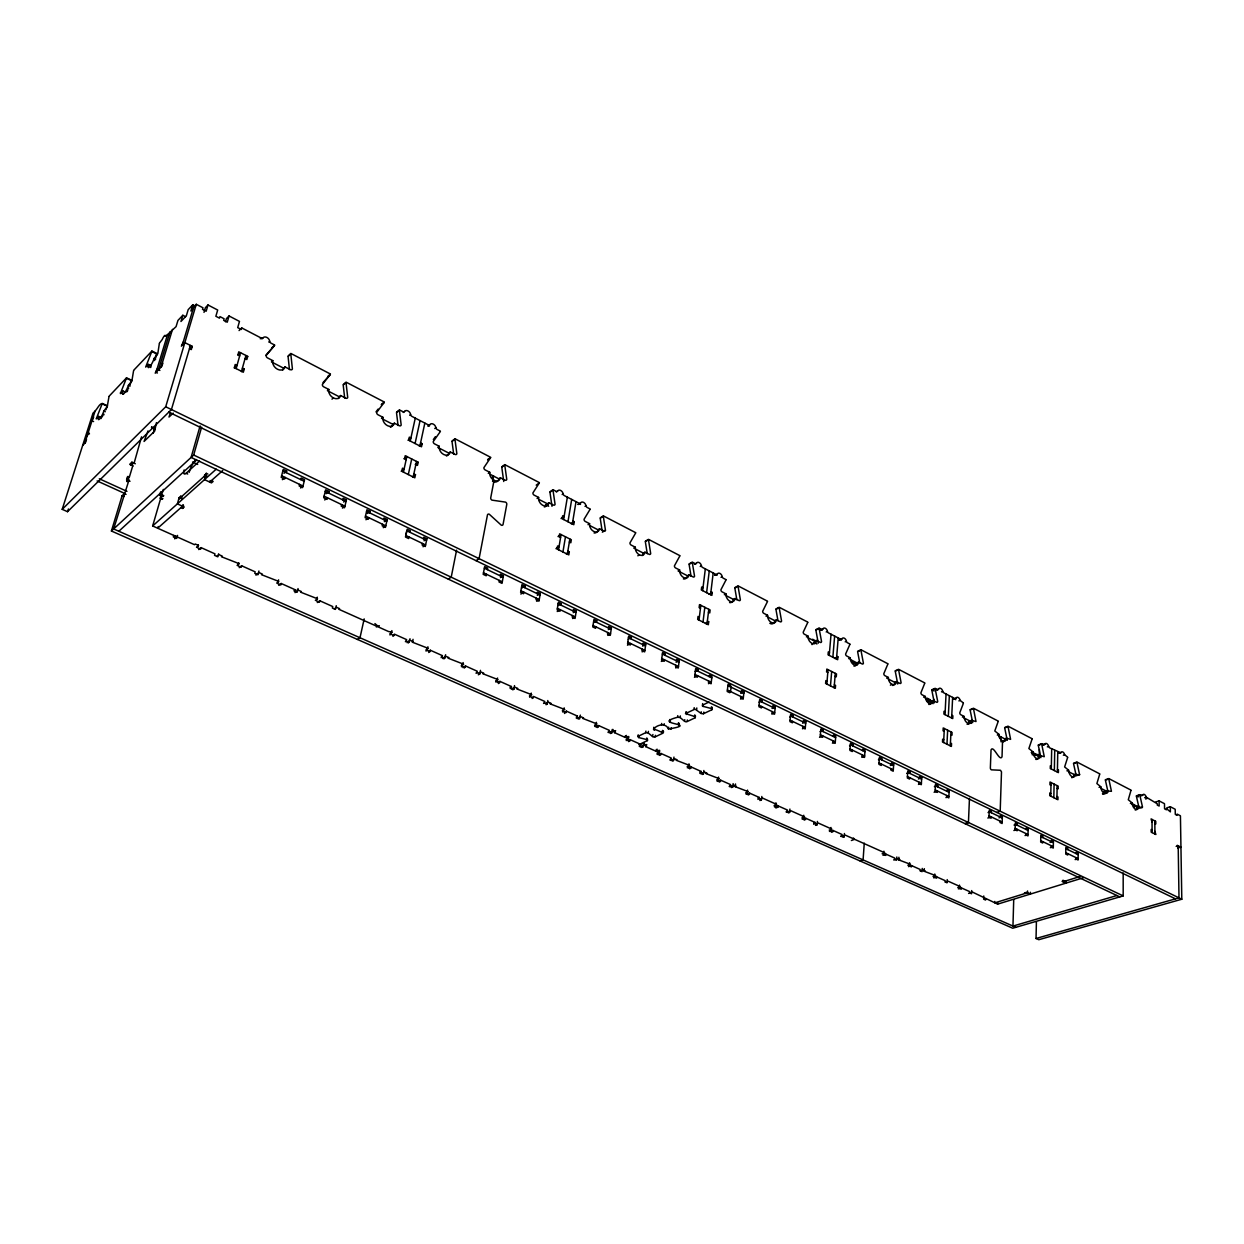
<?xml version="1.0" encoding="UTF-8"?>
<svg xmlns="http://www.w3.org/2000/svg" width="1244" height="1244" viewBox="0 0 1244 1244"><rect width="100%" height="100%" fill="white"/><g stroke="black" fill="none" stroke-linecap="round" stroke-linejoin="round"><path stroke-width="1.5" d="M1076.138 857.707L1076.122 859.06L1078.097 860.008L1078.175 853.275L1076.216 852.327L1076.2 853.679M1067.756 853.679L1067.741 855.032L1065.75 854.068L1065.859 847.335L1067.834 848.284L1067.819 849.636M1063.06 880.146L1063.045 881.778L1079.854 876.585M1065.937 881.483L1065.921 883.131L1062.081 881.327L1065.206 881.11M1056.902 799.239L1057.151 785.617M1057.4 772.12L1057.758 752.06M1050.76 796.16L1051.024 782.523M1051.289 768.994L1051.693 748.904M1051.304 845.764L1051.273 847.117L1053.279 848.081L1053.404 841.317L1051.413 840.353L1051.382 841.706M1053.839 797.699L1054.088 784.078M1054.352 770.565L1054.725 750.474M1166.888 807.838L1170.309 806.718L1175.207 809.269L1175.285 814.416L1177.104 815.364L1177.088 814.074L1180.432 815.815L1181.8 899.225L1038.802 939.702L1036.034 938.489L1036.408 922.006M1042.736 841.659L1042.705 843.012L1040.684 842.048L1040.839 835.253L1042.861 836.232L1042.83 837.585M1030.436 892.275L1030.405 894.063L1026.58 892.306L1024.481 892.959L1025.445 893.394M1034.479 755.403L1039.253 754.906L1039.378 749.603M1025.958 833.589L1025.911 834.942L1027.964 835.937L1028.135 829.126L1026.098 828.131L1026.067 829.499M1027.575 890.968L1027.528 892.741L994.78 902.849L994.827 901.418M1032.287 754.921L1032.349 752.278L1038.398 755.388M1142.521 807.076L1139.815 795.072L1136.394 796.238L1139.1 808.102C1144.931 805.35 1141.79 810.031 1138.758 806.314L1137.047 806.889A5.116 2.97 69.2 0 1 1135.259 810.046M1013.72 899.723L1012.958 926.08L1116.956 895.509M1017.328 825.285L1017.374 823.917L1015.306 822.922L1015.12 829.764L1017.172 830.759L1017.219 829.39L1013.876 830.525M1000.223 817.028L1000.269 815.66L1002.353 816.67L1002.12 823.528L1000.036 822.517L1000.083 821.149M1000.907 740.133L1001.016 736.961L999.321 737.63M1083.337 877.782L997.641 904.139L997.688 902.693M991.312 812.736L991.359 811.352L989.26 810.342L989.011 817.23L991.11 818.241L991.157 816.857L987.829 818.039M983.771 895.975L983.646 899.179L985.575 900.034L985.621 898.759M971.688 890.564L971.564 893.767L969.62 892.912L969.682 891.621L961.379 887.905L958.362 888.885M969.465 798.321L968.438 822.502L965.095 823.684L968.438 822.486M959.513 885.106L959.373 888.325L961.332 889.196L961.379 887.905M1071.659 777.655A5.24 3.141 68.4 0 0 1073.93 774.437L1079.605 774.779L1076.962 762.417L1073.556 763.66L1075.842 774.048M947.213 879.586L947.057 882.82L945.082 881.934L945.145 880.643L936.685 876.864L933.684 877.86M946.964 744.192L947.648 730.212M948.332 716.326L949.343 695.707M946.7 795.476L946.637 796.86L948.814 797.917L949.156 790.951L946.979 789.909L946.902 791.293M950.307 745.871L950.976 731.892M951.644 718.021L952.64 697.418M937.618 786.814L937.696 785.431L935.504 784.358L935.146 791.339L937.338 792.397L937.401 790.997L934.104 792.257M934.788 874.019L934.633 877.269L936.623 878.155L936.685 876.864M943.621 742.528L944.32 728.517M945.02 714.631L946.046 693.996M922.255 868.405L922.084 871.655L920.062 870.753L920.14 869.447L911.525 865.591L908.524 866.617M933.031 876.522L935.706 875.636L924.168 871.251L924.308 868.654M933.809 699.221L933.746 700.59L929.066 701.258M919.16 782.227L919.083 783.642L921.306 784.7L921.711 777.702L919.487 776.629L919.409 778.029M909.597 862.73L909.411 865.995L911.448 866.897L911.525 865.591M909.675 777.671L909.582 779.071L907.342 777.998L907.762 770.969L910.002 772.058L909.924 773.457M896.815 856.992L896.613 860.273L894.56 859.355L894.638 858.033L885.852 854.099L882.882 855.157M907.825 865.249L910.484 864.331L898.759 859.884L898.914 857.256M891.031 768.714L890.937 770.114L893.223 771.218L893.674 764.158L891.404 763.07L891.31 764.469M885.852 854.099L885.775 855.421L883.691 854.488L883.909 851.207M881.327 764.049L881.234 765.464L878.948 764.36L879.43 757.285L881.716 758.389L881.623 759.804M864.269 843.152L863.087 859.899L860.102 860.957M862.294 754.89L862.185 756.321L864.518 757.425L865.031 750.334L862.714 749.215L862.605 750.63M842.872 837.305L844.178 836.823L844.427 833.511M852.373 750.132L852.264 751.547L849.932 750.427L850.476 743.306L852.809 744.425L852.7 745.856M840.726 836.357L842.126 834.537L832.998 830.448L830.043 831.567M831.598 832.267L832.998 830.448M832.92 740.771L832.796 742.202L835.175 743.337L835.75 736.199L833.387 735.048L833.262 736.479M829.437 831.303L830.728 830.821L830.992 827.478M834.118 687.714L835.299 673.346M836.481 659.102L838.223 637.954M836.714 656.272L837.912 656.879L837.678 659.724L828.038 654.779L828.271 651.934L829.484 652.556M813.685 824.274L815.084 822.439L805.77 818.257L803.375 819.19M826.825 684.06L828.038 669.676M829.235 655.401L831.039 634.207M823.139 731.596L823.264 730.166L820.869 729.015L820.262 736.184L822.657 737.334L822.782 735.904L819.532 737.303M815.504 825.378L817.152 824.741L817.432 821.413M830.479 685.895L831.676 671.511M832.858 657.252L834.631 636.088M802.162 819.127L803.453 818.614L803.748 815.271M804.184 820.169L805.77 818.257M803.282 722.018L803.406 720.571L805.832 721.753L805.195 728.953L802.769 727.787L802.893 726.341M786.084 811.943L787.499 810.077L777.982 805.832L775.059 807.014M788.323 812.938L789.598 812.425L789.909 809.066M792.537 721.349L792.397 722.795L789.94 721.629L790.624 714.398L793.066 715.58L792.941 717.026M774.328 806.687L775.603 806.174L775.929 802.8M775.852 807.994L777.858 807.185L777.982 805.832M759.835 800.53L761.468 799.861L761.81 796.471M772.197 711.584L772.042 713.03L774.53 714.227L775.245 706.981L772.773 705.783L772.617 707.23M757.923 799.363L759.338 797.482L749.634 793.143L747.084 794.201M761.592 706.483L761.452 707.945L758.933 706.732L759.695 699.47L762.199 700.667L762.043 702.129M745.918 793.999L747.193 793.47L747.551 790.08M748.219 795.025L749.634 793.143M731.503 787.561L732.763 787.017L733.136 783.611M741.268 692.099L741.424 690.638L743.959 691.866L743.166 699.175L740.631 697.946L740.786 696.484M745.731 792.786L748.297 791.697L735.235 786.69L735.531 783.969M729.186 786.519L730.601 784.622L720.68 780.19L717.804 781.434M716.933 781.045L718.192 780.501L718.581 777.08M729.948 691.275L729.793 692.737L727.227 691.508L728.051 684.184L730.617 685.428L730.446 686.89M719.265 782.103L720.68 780.19M730.57 691.571L731.068 687.186M695.474 715.829L695.256 717.71L694.929 716.606L685.491 713.605L695.054 709.111L701.118 713.481L703.264 713.823L711.879 709.733L712.174 707.307M708.676 681.043L708.505 682.521L711.101 683.765L711.957 676.409L709.375 675.165L709.189 676.627M699.828 773.41L701.258 771.482L691.135 766.957L688.632 768.077M702.207 774.483L703.466 773.923L703.855 770.487M711.879 709.733L711.428 706.872M701.01 713.403L701.212 711.786M711.241 708.505L702.533 706.219L702.627 703.575M703.078 706.452L703.264 704.819M703.606 713.698L703.809 712.081M698.117 671.293L698.304 669.816L695.691 668.557L694.774 675.927L697.402 677.187L697.589 675.71L694.432 677.296M693.996 709.282L694.199 707.665M694.603 716.482L694.79 714.88M687.326 767.828L688.57 767.268L688.989 763.816M696.609 709.578L696.811 707.96M707.012 624.084L708.8 609.327M710.573 594.694L713.201 572.971M689.72 768.901L691.135 766.957M707.369 621.129L708.691 621.798L708.334 624.752L697.666 619.403L698.024 616.433L699.361 617.117M710.915 591.771L712.237 592.455L711.879 595.363L701.305 589.951L701.678 587.028L703 587.712M699.004 620.072L700.823 605.284M702.642 590.636L705.332 568.881M684.775 719.685C683.158 722.142 688.103 722.78 687.341 719.981M703.015 622.093L704.819 607.305M706.608 592.657L709.267 570.918M685.833 713.232L686.035 711.63M686.501 714.46L686.766 712.314M669.863 760.037L671.293 758.078L660.953 753.444L658.123 754.781M663.27 730.788C665.182 735.639 657.407 728.891 653.489 729.606C655.588 725.096 665.758 722.111 668.448 729.031C701.756 723.464 650.006 724.583 677.576 717.244L677.778 715.627M672.289 761.11L673.533 760.535L673.968 757.083M678.275 724.319L678.478 722.717M678.944 725.501L679.208 723.37M684.573 721.302L680.157 717.524L680.359 715.922M675.803 665.245L675.616 666.722L678.275 668.012L679.224 660.611L676.565 659.32L676.378 660.797M668.51 729.062L668.697 727.165M669.567 721.116L669.77 719.514M670.236 722.313L670.454 720.711M670.998 729.311L671.2 727.724M657.096 754.331L658.34 753.74L658.791 750.272M656.941 753.087L659.46 751.92L659.662 750.35M662.29 731.985L662.492 730.399M664.032 725.314L664.234 723.728M659.538 755.419L660.953 753.444M665.042 655.339L665.245 653.846L662.554 652.556L661.575 659.989L664.265 661.279L664.452 659.787L661.326 661.435M652.929 734.504C650.845 737.334 656.257 738.252 655.386 735.313M645.9 744.503L645.62 746.587L656.07 751.267L656.303 749.448M656.07 751.267L657.221 749.261M661.528 725.003L661.684 723.433M653.629 728.828L653.831 727.242M654.313 730.01L654.531 728.424M641.733 747.473L642.977 746.882L643.443 743.399M627.847 740.755L630.133 739.651L640.691 744.378L640.333 746.835L644.097 745.032L644.314 743.461M638.219 734.831L637.908 736.464L645.698 732.669L645.916 731.099M638.949 744.658L647.486 740.538L646.818 737.925M652.649 736.603L648.217 732.965L648.435 731.379M645.62 746.587L646.787 744.581M647.346 740.631L647.518 739.091M646.771 739.558L638.701 737.568L638.949 735.733M628.702 741.642L630.133 739.651M642.79 644.594L642.992 643.117L645.714 644.423L644.672 651.872L641.951 650.565L642.168 649.073M614.738 730.803L614.474 732.638L625.141 737.428L625.359 735.842M625.141 737.428L626.292 735.391M626.214 740.538L627.442 739.931L627.925 736.448M626.074 739.294L628.578 738.081L628.795 736.51M614.474 732.638L615.624 730.601M631.19 639.012L631.392 637.519L628.655 636.182L627.582 643.661L630.335 644.983L630.553 643.49L627.458 645.185M156.449 422.633L154.66 431.139L144.071 441.449L148.02 430.922M607.989 732.405L609.42 730.383L598.644 725.563L595.86 726.962M610.524 733.525L611.753 732.918L612.25 729.419M609.156 732.903L612.888 731.052L613.105 729.482M594.663 726.449L595.876 725.827L596.405 722.313M608.394 628.018L608.627 626.509L611.41 627.862L610.291 635.357L607.507 634.02L607.725 632.512M597.213 727.584L598.644 725.563M159.341 343.531L157.801 353.669L154.116 358.49A6.811 1.524 -64.1 0 1 149.622 366.856A6.811 1.524 -64.1 0 1 148.456 364.383L145.657 367.089L151.908 351.197M578.802 719.188L580.388 715.129M595.829 626.805L595.596 628.313L592.782 626.96L593.948 619.419L596.747 620.787L596.514 622.28M576.221 718.037L577.48 716.093L566.455 711.164L564.216 712.33M562.599 711.957L564.185 707.867M564.512 713.481L566.455 711.164M572.458 615.562L572.209 617.086L575.07 618.455L576.267 610.897L573.422 609.513L573.189 611.022M133.575 370.681L131.911 380.757L128.381 385.376A6.655 1.446 -64.3 0 1 124.027 393.539A6.655 1.446 -64.3 0 1 123 391.02L120.373 393.602L126.468 378.052M546.038 704.726L547.236 704.073L547.811 700.527M567.342 554.186L569.861 539.01M572.333 523.973L576.019 501.674M543.566 703.451L544.825 701.476L533.567 696.438L532.121 698.506M567.855 551.139L569.317 551.869L568.819 554.917L557.048 549.024L557.561 545.976L559.038 546.707L555.944 548.682M572.831 520.987L574.277 521.718L573.795 524.719L562.148 518.764L562.661 515.762L564.123 516.509L561.044 518.53M561.013 605.159L561.262 603.651L558.385 602.251L557.141 609.84L560.018 611.224L560.266 609.7L557.234 611.504M562.941 551.978L565.476 536.786M567.979 521.749L571.696 499.419M529.633 697.231L531.266 693.11M558.525 549.77L561.075 534.562L557.996 536.553M563.61 519.51L567.373 497.18M537.113 593.621L537.377 592.113L540.285 593.512L538.994 601.132L536.071 599.717L536.319 598.193M512.715 689.845L513.896 689.176L514.518 685.599M109.005 396.603L107.233 406.586L103.843 411.049A6.5 1.384 -64.5 0 1 99.598 418.979A6.5 1.384 -64.5 0 1 98.696 416.413L96.239 418.886L102.195 403.678M524.641 587.619L524.921 586.095L521.967 584.664L520.614 592.299L523.568 593.73L523.848 592.191L520.847 594.057M510.18 688.538L511.439 686.533L499.933 681.385L498.238 682.334M495.936 682.178L497.584 678.011M498.331 683.578L499.933 681.385M500.15 575.801L500.43 574.261L503.416 575.708L502.016 583.374L499.015 581.943L499.31 580.404M478.302 674.808L479.811 673.937L480.479 670.345M476.048 673.284L477.307 671.262L465.536 665.991L462.877 667.562M486.513 574.246L486.217 575.785L483.185 574.339L484.647 566.642L487.664 568.104L487.384 569.643M461.477 666.784L463.157 662.57M464.261 668.028L465.536 665.991M441.122 657.687L442.397 655.635L430.346 650.239L428.542 651.358M443.952 658.947L445.647 654.733M456.579 550.143L451.214 577.185L448.291 579.113M428.745 652.509L430.346 650.239M426.054 651.141L427.936 646.787M408.296 643.024L410.022 638.763M426.054 649.866L428.371 648.419L412.448 642.231L413.055 639.323M422.447 543.457L422.12 545.012L425.277 546.52L426.894 538.761L423.753 537.237L423.426 538.792M405.404 641.733L406.679 639.649L394.348 634.129L392.917 636.337M389.994 635.031L391.907 630.63M408.996 536.988L408.67 538.559L405.482 537.019L407.161 529.229L410.333 530.753L409.991 532.308M413.179 477.012L416.553 461.431M419.897 445.99L424.842 423.1M413.863 473.886L415.48 474.695L414.812 477.82L401.796 471.305L402.481 468.179L404.113 468.988L401.19 471.227M406.166 459.627L404.549 458.803L405.233 455.693L418.155 462.255L417.486 465.365L415.885 464.556M420.55 442.911L422.151 443.735L421.498 446.798L408.638 440.221L409.307 437.142L410.924 437.966L408.016 440.252M408.312 474.57L411.717 458.974M415.076 443.517L420.068 420.612M403.429 472.129L406.85 456.517L403.942 458.772M410.24 441.045L415.278 418.124M364.181 618.89L359.998 637.752L357.448 639.447M383.587 519.572L383.945 518.017L387.164 519.572L385.438 527.394L382.203 525.839L382.546 524.268M369.81 512.932L370.168 511.362L366.918 509.791L365.13 517.644L368.395 519.214L368.753 517.644L365.938 519.759M336.253 605.688L335.398 609.389L332.381 608.036L332.723 606.543L319.801 600.759L317.298 602.547M342.722 499.87L343.095 498.284L346.407 499.886L344.557 507.77L341.229 506.168L341.602 504.597M317.267 597.167L316.38 600.883L319.444 602.251L319.801 600.759M328.587 493.044L328.976 491.473L325.633 489.856L323.72 497.756L327.063 499.373L327.452 497.787L324.684 499.964M295.761 589.625L295.046 592.595L298.327 590.185L301.421 591.569L300.597 592.175L317.578 598.799L315.354 600.385M298.047 588.552L297.145 592.284L294.035 590.9L294.408 589.407L281.175 583.483L278.718 585.318M278.594 579.844L277.661 583.576L280.802 584.975L281.175 583.483M299.586 484.398L299.198 485.984L302.603 487.617L304.578 479.686L301.188 478.054L300.784 479.64M258.923 571.012L257.959 574.759L254.787 573.344L255.175 571.836L241.616 565.771L239.221 567.668M286.275 472.627L286.68 471.041L283.243 469.392L281.206 477.354L284.643 479.002L285.063 477.416L282.357 479.671M241.616 565.771L241.212 567.28L238.008 565.849L238.801 562.832M218.633 553.798L217.809 556.814L214.559 555.368L214.963 553.844L201.077 547.624L198.729 549.584M198.216 544.654L197.376 547.671L200.657 549.148L201.077 547.624M210.174 480.495L209.738 482.081L222.769 470.512M241.523 371.334L245.923 355.489M242.409 368.146L244.213 369.064L243.326 372.236L234.323 367.68L235.209 364.492L237.013 365.409L234.338 367.991M239.672 355.893L237.884 354.975L238.77 351.819L247.712 356.39L246.841 359.547L245.052 358.645M207.903 474.088L206.271 473.326L204.514 479.624L211.464 482.89L213.144 481.412L211.402 480.588M236.127 368.597L240.558 352.736L238.179 355.053M272.016 347.651L274.722 345.07L271.036 343.157A2.037 1.508 44.9 0 1 269.668 341.26A4.09 3.032 44.7 0 0 266.916 337.466A4.09 3.032 44.7 0 0 263.044 337.824A2.053 1.524 44.5 0 1 261.1 337.995L241.725 327.918L241.289 329.473L237.713 327.623L239.47 321.403L229.052 315.96L226.408 318.635L225.506 321.761M206.271 473.326L204.172 476.39L205.804 477.152M174.798 538.901L175.653 535.869M177.534 535.386L176.679 538.419L173.336 536.942L173.771 535.418M1123.176 872.961L1123.192 895.898L1012.725 928.226L111.416 531.017L193.675 455.04L201.621 427.158M182.961 504.66L182.51 506.215L157.708 528.218L158.206 526.507M180.924 507.63L182.635 508.407L183.506 505.313M229.052 315.96L227.263 322.196L223.671 320.33L224.107 318.759L219.939 316.598L219.488 318.153L215.865 316.271L217.684 310.036L207.997 304.982L205.384 307.703L204 312.384M182.355 496.978L180.738 496.232L179.152 497.662L177.379 503.867L184.221 506.992L182.635 508.407M200.113 425.883L191.094 457.419L1119.802 896.893M180.738 496.232L180.302 497.787L181.904 498.517M1130.951 790.469L1128.292 799.736L1132.118 802.893A5.116 2.97 69.2 0 0 1135.445 809.206A5.116 2.97 69.2 0 0 1138.758 806.314M159.838 495.563L160.476 493.37M196.49 547.251L198.573 545.51L195.277 544.032L194.499 544.685L152.654 525.963L160.6 498.673L162.233 494.972L163.804 495.687M160.072 494.739L162.342 492.671L163.306 489.39M207.997 304.982L206.162 311.233L202.508 309.336L202.974 307.781L196.272 304.298L190.907 310.984L192.773 304.796L195.51 306.211M183.195 342.1L181.375 346.19L184.843 342.613L192.276 346.376L191.312 349.595L189.461 348.647M182.246 345.303L193.675 307.035M189.539 346.33L190.41 345.443L171.423 409.556L67.534 511.688L62.2 509.34L165.716 406.772L196.272 304.298M131.024 465.194L131.926 462.193L135.316 463.763M111.416 531.017L122.114 495.718L124.338 493.619L126.048 494.397M126.624 480.868L128.008 476.328M161.02 367.182L172.496 329.365M127.012 479.609L129.236 477.478L132.719 465.971M141.536 436.831L134.368 462.255L131.398 465.132M185.558 316.66L182.837 315.276L180.955 321.496L186.351 315.774L188.186 309.647L192.773 304.796M1099.696 774.234L1096.881 783.549L1100.784 786.768A5.178 3.063 68.8 0 0 1104.174 793.174L1102.464 793.765M84.81 443.237L95.135 410.94M67.534 511.688L68.404 508.983M62.2 509.34L92.973 413.21C97.903 409.027 98.634 404.16 102.288 403.398L107.466 405.855L106.689 406.664M1067.616 757.565L1064.631 766.942L1068.627 770.223A5.24 3.141 68.4 0 0 1072.064 776.707A5.24 3.141 68.4 0 0 1075.625 773.83M1155.676 802.007L1159.097 800.872L1159.159 806.05L1157.293 805.086L1157.278 803.779L1146.19 797.155A2.908 1.679 69.1 0 0 1144.402 794.496A2.908 1.679 69.1 0 0 1142.645 795.305L1139.768 794.683L1136.363 795.849L1138.338 796.875M1032.069 739.091L1028.881 748.53L1032.986 751.874A5.303 3.234 67.9 0 0 1036.47 758.451A5.303 3.234 67.9 0 0 1040.186 755.59L1044.276 756.71L1041.679 744.083L1038.289 745.374L1040.917 757.627M133.683 370.292L151.955 351.026L157.304 353.685L156.371 355.986M131.708 380.633L126.375 378.285M998.17 721.489L994.796 730.974L999.01 734.395A5.365 3.328 67.4 0 0 1002.54 741.051L1002.026 756.787C999.616 762.23 993.396 744.425 991.033 749.914L990.364 767.906A1.555 0.98 68.1 0 0 991.39 769.834L1000.487 770.269L1001.498 771.918L1000.192 811.212L996.739 812.425M102.132 403.849L107.373 406.135M1043.078 745.047L1044.773 744.41A3.001 1.819 67.8 0 1 1046.733 743.632A3.001 1.819 67.8 0 1 1048.614 746.4L1049.547 747.784L1060.837 752.76A2.986 1.804 68 0 1 1062.765 751.982A2.986 1.804 68 0 1 1064.631 754.735L1067.679 757.207M963.354 703.389L959.777 712.796A1.555 0.98 66.7 0 0 960.819 714.74L964.084 716.42A5.442 3.421 66.9 0 0 967.676 723.184A5.442 3.421 66.9 0 0 971.688 720.338L976.011 721.551L973.492 708.66L970.133 710.044L972.699 722.562M151.473 427.361L154.862 428.885M1044.742 744.487L1041.648 743.679L1038.258 744.969M107.326 406.259L105.833 409.836M131.646 380.82L130.527 383.541M157.133 354.151L151.784 351.492M924.712 683.314L920.918 692.768A1.586 1.011 66 0 0 921.959 694.743L925.334 696.469A5.52 3.53 66.2 0 0 928.988 703.342A5.52 3.53 66.2 0 0 933.171 700.512L936.514 702.222A1.571 1.011 66.3 0 0 937.696 701.414L935.161 688.741L931.818 690.187L934.337 702.844M170.475 412.573L168.997 417.051L173.211 413.101M153.059 433.316L154.831 428.962M127.183 391.627L127.557 390.725M128.287 388.937L128.661 388.035M129.78 385.329L130.154 384.443M154.489 360.573L154.862 359.656M155.251 358.738L155.998 356.904M103.641 415.123L104.014 414.236M887.827 664.14L883.815 673.657A1.602 1.042 65.3 0 0 884.873 675.647L888.34 677.436A5.582 3.639 65.5 0 0 892.057 684.402L890.393 685.149M963.416 703.015L960.135 700.388A3.11 1.959 66.4 0 0 958.16 697.495A3.11 1.959 66.4 0 0 956.03 698.242L955.034 698.662L943.729 692.784A1.555 0.995 66.1 0 1 942.734 691.337A3.126 1.99 66.1 0 0 940.744 688.43A3.126 1.99 66.1 0 0 938.567 689.16A1.571 0.995 66 0 1 937.463 689.534L935.13 688.321L931.787 689.767L934.12 690.98M849.885 644.423L845.64 653.986A1.617 1.073 64.5 0 0 846.729 656.008L850.29 657.858A5.66 3.748 64.7 0 0 854.053 664.918A5.66 3.748 64.7 0 0 858.593 662.119L862.123 663.938A1.617 1.057 64.8 0 0 863.398 663.145L860.941 650.177L857.629 651.732L859.744 662.834M807.729 622.529L803.235 632.139A1.648 1.104 63.5 0 0 804.324 634.191L808.009 636.088A5.753 3.872 63.8 0 0 811.834 643.272A5.753 3.872 63.8 0 0 816.562 640.489L820.216 642.37A1.633 1.104 63.9 0 0 821.553 641.577L819.127 628.453L815.862 630.07L818.272 643.179M767.455 601.598L762.681 611.255A1.679 1.151 62.5 0 0 763.8 613.339L767.595 615.282A5.831 3.981 62.8 0 0 771.482 622.575L769.865 623.415M725.952 580.031L720.929 589.734A1.695 1.182 61.4 0 0 722.064 591.849L725.967 593.87A5.925 4.105 61.7 0 0 729.917 601.256A5.925 4.105 61.7 0 0 735.048 598.535L738.92 600.525A1.695 1.166 61.9 0 0 740.367 599.748L738.05 586.313L734.831 588.07L736.852 599.81M679.784 556.052L674.45 565.787A1.726 1.213 60.1 0 0 675.601 567.948L679.644 570.016A6.033 4.23 60.4 0 0 683.671 577.543A6.033 4.23 60.4 0 0 689.02 574.852L693.017 576.905A1.711 1.197 60.6 0 0 694.541 576.143L692.286 562.537L689.098 564.372L691.073 576.252M635.606 533.085L629.977 542.866A1.757 1.244 58.7 0 0 631.143 545.059L635.311 547.204A6.127 4.354 59 0 0 639.4 554.84L637.83 555.788M590.029 509.402L584.089 519.23A1.788 1.291 57.2 0 0 585.286 521.454L589.578 523.662A6.251 4.494 57.5 0 0 593.746 531.437A6.251 4.494 57.5 0 0 599.561 528.793L603.807 530.986A1.773 1.275 57.8 0 0 605.455 530.239L603.324 516.307L600.214 518.297L602.08 530.457M433.347 439.536L435.369 436.706M440.298 431.606L433.27 441.527A1.897 1.399 51.6 0 0 434.529 443.859L439.272 446.301A6.64 4.898 52 0 0 443.673 454.48A6.64 4.898 52 0 0 450.297 451.976L454.993 454.387A1.882 1.384 52.4 0 0 456.859 453.687L454.962 439.225L452.023 441.464L453.671 454.091M375.983 411.904L378.114 409.074M323.005 382.608L330.282 374.444L322.414 384.412A1.99 1.493 47.2 0 0 323.72 386.837L328.805 389.45A6.966 5.194 47.6 0 0 333.376 397.924L331.993 399.153M265.874 355.178L274.535 345.474L266.2 355.442A2.053 1.524 44.9 0 0 267.538 357.914L272.809 360.636A7.137 5.334 45.4 0 0 277.474 369.25A7.137 5.334 45.4 0 0 285.047 366.933L290.256 369.608A2.022 1.508 45.8 0 0 292.402 368.939L290.801 353.934L288.079 356.484L289.463 369.592M109.114 396.198L126.546 377.818L131.802 380.384L130.682 381.55M159.45 343.126L162.249 339.488A3.903 0.871 -63.9 0 1 164.41 335.802A3.903 0.871 -63.9 0 1 165.328 336.222L167.52 334.62L156.044 372.329L157.413 373.013M182.837 315.276L177.954 320.423L176.073 326.628L167.52 334.62L168.795 335.274M92.927 417.844L93.642 417.082L91.978 420.814L93.595 421.56M156.138 354.898L157.304 353.685M101.619 417.315L102.583 416.305M126.313 391.596L125.644 392.295L123 391.02M126.655 391.238L127.665 390.196M87.049 436.224L88.728 432.477L88.013 433.223L89.475 433.907M85.774 440.221L86.489 439.474L85.525 442.491L82.648 445.461M156.993 369.173L155.205 373.184L161.844 366.342L162.809 363.186L161.969 364.041M189.648 349.051L192.276 346.376M239.066 330.562L241.725 327.918M153.603 429.88L154.987 428.511L151.628 426.91M131.926 462.193L129.703 464.354L133.077 465.909M260.26 338.803L261.1 337.995M261.862 338.959L263.044 337.824M245.021 358.987L247.712 356.39M268.813 342.069L269.668 341.26M241.523 371.629L244.213 369.064M127.09 481.677L129.065 479.78L113.639 528.964L1015.788 927.324M272.809 360.636L271.456 361.911L283.679 368.193L285.047 366.933M288.11 356.002L290.847 353.452L330.469 374.04L327.685 376.512M189.181 472.316A9.346 2.457 -64.6 0 1 195.557 460.311L196.381 459.549M118.833 531.266L196.552 460M160.725 496.356L162.233 494.972M184.143 469.952A9.361 2.426 -64.6 0 0 186.118 473.295L199.507 461.073M178.716 499.217L205.835 474.897M152.654 525.963L216.238 469.159M328.805 389.45L327.405 390.678L339.223 396.743L340.623 395.53L345.661 398.127A1.975 1.477 48.1 0 0 347.714 397.442L346.019 382.623L343.204 385.065L344.681 398.018M343.251 384.583L346.05 382.141L384.349 402.045L381.488 404.424M283.99 473.311L286.68 471.041M381.317 404.813L384.178 402.45L376.714 412.386A1.944 1.446 49.4 0 0 378.005 414.765L382.919 417.3A6.795 5.054 49.8 0 0 387.413 425.635A6.795 5.054 49.8 0 0 394.348 423.178L399.215 425.681A1.928 1.431 50.2 0 0 401.174 424.981L399.386 410.349L396.509 412.681L398.064 425.479M637.908 736.464L638.701 737.568M381.488 418.482L382.919 417.3M216.907 556.379L219.006 554.653L222.256 556.115L221.463 556.752L239.206 563.703L237.075 565.398M300.582 488.006L302.992 486.031L281.611 475.752M396.541 412.215L399.417 409.882L402.807 411.64A1.928 1.415 50.1 0 0 404.564 411.422A3.841 2.83 50.3 0 1 408.032 410.971A3.841 2.83 50.3 0 1 410.613 414.563A1.913 1.415 50.5 0 0 411.904 416.367L428.185 424.826A1.897 1.399 51.1 0 0 429.895 424.608A3.81 2.799 51.3 0 1 433.316 424.142A3.81 2.799 51.3 0 1 435.866 427.703A1.897 1.399 51.4 0 0 437.126 429.475L440.454 431.202M403.289 412.448L404.564 411.422M390.383 427.298A6.795 5.054 49.8 0 0 392.902 424.344L394.348 423.178M409.711 415.294L410.613 414.563M326.208 493.666L328.976 491.473M428.076 426.039L429.895 424.608M434.762 428.558L435.866 427.703M343.624 502.047L346.407 499.886M419.244 446.005L422.151 443.735M255.922 575.132L259.156 572.629L262.313 574.059L261.504 574.681L278.858 581.461L276.681 583.094M342.458 508.096L344.93 506.184L324.093 496.169M415.232 464.494L418.155 462.255M439.272 446.301L437.81 447.436L448.82 453.096L450.297 451.976M452.054 440.998L454.993 438.759L490.727 457.341L487.741 459.518M412.541 476.918L415.48 474.695M367.369 513.492L370.168 511.362M384.334 521.656L387.164 519.572M383.261 527.674L385.78 525.823L365.487 516.073M487.601 459.907L490.571 457.73L483.916 467.62A1.866 1.368 53.6 0 0 485.16 469.921L489.747 472.285A6.5 4.774 54.1 0 0 494.055 480.324L490.727 497.833A1.866 1.384 54.4 0 0 491.971 500.135L505.546 502.125A1.85 1.368 54.9 0 1 506.774 504.426L503.074 524.377A1.866 1.384 55.2 0 1 501.254 525.155L489.281 514.238A1.866 1.399 54.7 0 0 487.446 515L479.096 558.649L476.048 560.671M488.254 473.358L489.747 472.285M501.798 466.795L504.8 464.65L539.383 482.625M492.095 477.183L493.588 476.11L492.577 481.397L494.086 480.324A6.5 4.774 54.1 0 0 500.415 477.774L504.955 480.106A1.85 1.353 54.3 0 0 506.759 479.391L504.769 465.116L501.783 467.262L503.742 481.506M494.614 482.034A6.484 4.758 54 0 0 498.906 478.847L500.415 477.774M424.017 540.782L426.894 538.761M334.341 608.876L336.58 607.305L339.612 608.658L338.757 609.249L388.517 631.517L392.295 632.263L390.01 633.756M423.053 546.754L425.603 544.965L405.824 535.464L406.819 530.784L426.568 540.3M536.211 485.113L539.258 483.03L532.945 492.873A1.819 1.322 55.4 0 0 534.158 495.143L538.605 497.429A6.375 4.634 55.8 0 0 542.851 505.344A6.375 4.634 55.8 0 0 548.931 502.747L553.331 505.017A1.819 1.306 56.1 0 0 555.057 504.271L553.005 490.167L549.957 492.235L551.994 506.308M537.081 498.471L538.605 497.429M549.957 491.784L553.02 489.716L556.084 491.318A1.804 1.306 55.9 0 0 557.639 491.038A3.608 2.597 56 0 1 560.717 490.494A3.608 2.597 56 0 1 563.112 493.884A1.804 1.291 56.1 0 0 564.309 495.578L579.051 503.245A1.788 1.291 56.6 0 0 580.575 502.965A3.576 2.566 56.8 0 1 583.591 502.405A3.576 2.566 56.8 0 1 585.971 505.779A1.788 1.275 56.9 0 0 587.152 507.459L590.154 509.014M556.301 491.94L557.639 491.038M544.312 506.961A6.36 4.634 55.8 0 0 547.407 503.773L548.931 502.747M562.164 494.537L563.112 493.884M376.326 626.976L377.772 626.012A1.726 1.384 54 0 0 379.342 625.701M578.258 504.489L580.575 502.965M585.007 506.401L585.971 505.779M571.198 523.724L574.277 521.718M500.461 577.605L503.416 575.708M588.023 524.657L589.578 523.662M600.23 517.846L603.324 515.856L635.715 532.696M406.975 642.604L410.442 640.396L413.319 641.686L412.448 642.231M594.088 532.992A6.236 4.494 57.5 0 0 597.991 529.788L599.561 528.793M566.207 553.813L569.317 551.869M602.345 532.199L605.455 530.239M521.936 587.961L524.921 586.095M537.284 595.363L540.285 593.512M441.418 656.241L442.397 655.635M442.584 658.511L446.098 656.365L448.928 657.625L448.042 658.154L463.639 664.218L461.275 665.618M536.584 601.225L539.258 599.592L520.894 590.776M633.74 548.153L635.311 547.204M645.341 541.233L648.482 539.336L679.893 555.664M642.215 555.539A6.127 4.354 59 0 0 643.397 553.129L644.983 552.181L649.104 554.295A1.742 1.244 59.3 0 0 650.69 553.549L648.482 539.787L645.341 541.684L647.253 553.704M558.245 605.455L561.262 603.651M573.235 612.67L576.267 610.897M478.582 673.362L480.962 671.978L483.714 673.206L482.827 673.735L498.098 679.644L495.718 681.012M572.613 618.517L575.319 616.931L557.39 608.316M689.098 563.921L692.27 562.101L695.069 563.548A1.711 1.197 60.3 0 0 696.438 563.237A3.421 2.379 60.5 0 1 699.175 562.615A3.421 2.379 60.5 0 1 701.429 565.833A1.711 1.182 60.5 0 0 702.549 567.435L715.953 574.401A1.695 1.166 60.9 0 0 717.306 574.075A3.39 2.348 61.1 0 1 719.981 573.453A3.39 2.348 61.1 0 1 722.204 576.641A1.695 1.166 61.1 0 0 723.324 578.227L726.061 579.657M679.644 570.016L678.058 570.934L687.434 575.754L689.02 574.852M694.852 564.154L696.438 563.237M593.699 622.529L596.747 620.787M700.232 566.502L701.429 565.833M608.332 629.588L611.41 627.862M510.087 687.294L511.439 686.533M511.439 689.254L515.047 687.232L517.737 688.445L516.835 688.943L531.81 694.743L529.384 696.065M607.787 635.389L610.509 633.849L593.015 625.452M715.098 575.319L717.306 574.075M721.007 577.309L722.204 576.641M709.018 594.212L712.237 592.455M628.313 639.214L631.392 637.519M734.815 587.634L738.034 585.877L767.548 601.21M724.35 594.741L725.967 593.87M642.604 646.102L645.714 644.423M729.59 602.578A5.925 4.105 61.7 0 0 733.431 599.406L735.048 598.535M545.945 703.466L548.386 702.16L551.014 703.342L550.097 703.84L564.776 709.5L562.319 710.79M642.122 651.856L644.89 650.379L627.8 642.168M705.457 623.508L708.691 621.798M775.929 608.954L779.179 607.259L807.822 622.155M676.083 662.228L679.224 660.611M765.977 616.138L767.595 615.282M576.438 716.622L577.48 716.093M577.294 718.674L580.979 716.762L583.56 717.928L582.643 718.394L597.027 723.946L594.539 725.205M675.679 667.95L678.462 666.52L661.777 658.496M770.674 623.742A5.831 3.981 62.8 0 0 774.779 620.663L776.411 619.823L780.159 621.751A1.664 1.135 63 0 0 781.559 620.974L779.179 607.694L775.945 609.373L777.966 620.74M695.147 671.418L698.304 669.816M815.846 629.651L819.112 628.018L821.678 629.355A1.633 1.088 63.6 0 0 822.89 628.997A3.265 2.177 63.7 0 1 825.332 628.313A3.265 2.177 63.7 0 1 827.447 631.377A1.633 1.088 63.8 0 0 828.504 632.901L840.742 639.26A1.617 1.073 64.1 0 0 841.939 638.903A3.234 2.146 64.2 0 1 844.334 638.219A3.234 2.146 64.2 0 1 846.418 641.235A1.617 1.073 64.2 0 0 847.475 642.759L849.963 644.05M708.458 683.687L711.273 682.287L694.961 674.45M806.376 636.897L808.009 636.088M820.636 630.117L822.89 628.997M826.203 631.968L827.447 631.377M813.98 643.661A5.753 3.872 63.8 0 0 814.913 641.298L816.562 640.489M702.425 705.208L709.096 701.974M839.669 640.007L841.939 638.903M845.189 641.842L846.418 641.235M740.771 693.406L743.959 691.866M655.168 736.883L662.974 733.151M687.139 721.582L695.256 717.71M639.447 744.969L640.691 744.378M639.26 746.369L642.977 746.882M740.507 699.05L743.337 697.697L727.398 690.047M834.615 658.449L837.912 656.879M857.614 651.312L860.926 649.741L887.905 663.767M848.641 658.636L850.29 657.858M758.995 702.176L762.199 700.667M853.959 666.131A5.66 3.748 64.7 0 0 856.929 662.896L858.593 662.119M772.042 708.458L775.245 706.981M670.858 760.473L674.652 758.716L677.078 759.804L676.13 760.239L689.705 765.449L687.154 766.599M771.824 714.087L774.67 712.765L759.089 705.286M789.847 717.042L793.066 715.58M895.229 670.811L898.541 669.303L924.774 682.94M677.576 717.244L680.157 717.524M645.698 732.669L648.217 732.965M886.677 678.182L888.34 677.436M802.598 723.184L805.832 721.753M892.648 685.475A5.582 3.639 65.5 0 0 894.731 682.334L896.411 681.588L899.847 683.36A1.586 1.026 65.6 0 0 901.076 682.552L898.572 669.723L895.245 671.231L897.748 684.029M699.999 772.042L701.258 771.482M700.761 773.815L704.586 772.12L706.95 773.177L705.986 773.597L719.312 778.713L716.746 779.832M802.442 728.782L805.319 727.507L790.08 720.183M820.029 731.581L823.264 730.166M937.105 689.798L938.567 689.16M923.654 697.2L925.334 696.469M941.475 691.882L942.734 691.337M730.026 786.892L733.882 785.244L736.199 786.286L735.235 786.69M832.407 743.15L835.299 741.906L820.387 734.753M928.77 704.462A5.505 3.53 66.2 0 0 931.492 701.227L933.171 700.512M953.51 699.315L956.03 698.242M849.543 745.809L852.809 744.425M958.875 700.916L960.135 700.388M970.102 709.64L973.461 708.24L998.232 721.116M758.062 798.01L759.338 797.482M759.991 799.161L762.588 798.104L776.707 804.433L774.11 805.474M861.719 757.207L864.611 756.01L850.041 748.997M962.405 717.119L964.084 716.42M967.054 724.226A5.427 3.437 66.9 0 0 970.009 721.022L971.688 720.338M878.435 759.726L881.716 758.389M890.377 765.48L893.674 764.158M786.799 812.239L790.702 810.684L804.541 816.888L801.929 817.914M1004.639 727.538L1008.013 726.201L1032.116 738.734M997.315 735.064L999.01 734.395M906.705 773.348L910.002 772.058M1002.571 742.062A5.365 3.328 67.4 0 0 1004.701 738.858L1006.412 738.205L1010.61 739.356L1008.044 726.605L1004.67 727.942L1007.267 740.336M1000.86 741.719L1002.555 741.051A5.365 3.328 67.4 0 0 1006.396 738.205M918.399 778.977L921.711 777.702M813.794 822.937L815.084 822.439M815.629 824.041L818.257 823.03L831.832 829.11L829.204 830.106M918.461 784.435L921.4 783.3L907.42 776.583M934.384 786.674L937.696 785.431M1032.986 751.874L1031.292 752.527L1038.491 756.228L1040.186 755.59M1047.339 746.882L1048.614 746.4M1059.359 753.32L1060.837 752.76M841.317 836.59L845.267 835.128L884.779 852.824L882.136 853.757M945.938 797.606L948.892 796.518L935.208 789.94M1063.356 755.217L1064.646 754.844M851.378 840.509L854.348 839.42L853.4 837.989M1073.525 763.256L1076.915 762.012L1099.743 773.877M1066.917 770.845L1068.627 770.223M1076.216 775.774L1079.621 774.546M988.031 812.55L991.359 811.352M1105.341 779.77L1108.762 778.557L1130.998 790.127M999.01 817.837L1002.353 816.67M1099.074 787.374L1100.784 786.768M893.705 859.993L897.701 858.609L899.754 859.526L898.759 859.884M1102.775 793.905A5.178 3.063 68.8 0 0 1105.885 790.873L1111.452 791.308L1108.793 778.962L1105.387 780.159L1108.062 792.148M1014.031 825.067L1017.374 823.917M1141.152 795.818L1142.645 795.305M920.482 870.909L923.157 870.007L925.163 870.909L924.168 871.251M1025.025 835.548L1028.011 834.553L1015.151 828.364M1144.682 797.653L1146.19 797.155M1130.392 803.469L1132.118 802.893M1145.584 798.975L1147.077 798.477M1134.497 806.765L1137.094 805.894L1137.109 807.185M1050.06 842.437L1053.404 841.317M945.456 882.074L948.13 881.187L960.43 886.708L957.756 887.578M1050.325 847.693L1053.31 846.713L1040.715 840.664M968.594 893.441L972.621 892.166L997.641 904.139M1075.127 859.588L1078.113 858.64L1065.781 852.7M1176.171 846.418L1178.192 845.796L1179.001 897.857L1036.034 938.489M1179.514 847.63L1180.945 847.195L1177.275 845.329L1178.224 848.424M391.129 634.3L394.037 635.591M406.384 641.111L409.276 642.402M427.205 650.425L430.066 651.701M442.118 657.096L444.948 658.356M462.473 666.193L465.256 667.437M477.043 672.709L479.811 673.937M496.947 681.603L499.668 682.816M511.191 687.963L513.896 689.176M530.659 696.671L533.318 697.868M544.592 702.907L547.236 704.073M563.625 711.413L566.238 712.579M577.263 717.508L579.844 718.659M595.876 725.827L598.426 726.962M609.218 731.783L611.753 732.918M627.442 739.931L629.931 741.051M658.34 753.74L660.782 754.844M671.107 759.462L673.533 760.535M688.57 767.268L690.964 768.341M701.087 772.866L703.466 773.923M718.192 780.501L720.54 781.559M730.446 785.99L732.763 787.017M747.193 793.47L749.494 794.496M759.198 798.835L761.468 799.861M775.603 806.174L777.858 807.185M787.374 811.43L789.598 812.425M803.453 818.614L805.645 819.609M814.976 823.777L817.152 824.741M830.728 830.821L832.889 831.785M842.032 835.859L844.178 836.823M612.888 731.052L615.407 732.187M626.074 736.961L628.578 738.081M644.097 745.032L646.569 746.136M657.019 750.816L659.46 751.92M122.114 495.718L123.825 496.496M99.287 478.769L126.966 491.349M97.11 480.93L124.742 493.464M161.362 497.973L162.933 498.688M159.823 498.02L160.771 498.455M160.6 498.673L162.171 499.388M129.236 477.478L127.526 476.701L126.608 479.702L130.014 481.272M162.342 492.671L160.678 491.893L159.807 494.894L163.151 496.434M179.152 497.662L181.08 498.549M186.118 473.295L187.704 474.042M204.607 474.819L206.893 475.892M194.608 459.86L195.557 460.311M98.696 416.413L101.308 417.642A6.484 1.399 -64.5 0 0 101.044 418.559M192.525 462.006L197.672 464.432M103.843 411.049L105.32 411.733M193.675 455.04L1123.192 895.898M483.481 572.8L502.296 581.834M879.041 762.945L893.316 769.803M989.058 815.831L1002.182 822.129M168.811 412.122L1175.502 898.852M120.419 392.684L123.063 393.959M282.839 470.978L304.189 481.272M325.244 491.427L346.034 501.456M366.56 511.362L386.822 521.127M484.351 568.181L503.151 577.247M521.702 586.188L540.036 595.036M558.152 603.775L576.034 612.406M593.715 620.927L611.177 629.355M628.453 637.674L645.512 645.916M662.368 654.049L679.037 662.088M695.505 670.034L711.786 677.887M727.895 685.646L743.803 693.328M759.54 700.916L775.105 708.427M790.484 715.844L805.708 723.184M820.76 730.446L835.641 737.614M850.367 744.721L864.922 751.749M879.337 758.7L893.581 765.573M907.685 772.368L921.633 779.102M935.426 785.757L949.094 792.35M989.213 811.694L1002.306 818.023M1015.275 824.274L1028.104 830.463M1040.808 836.59L1053.388 842.654M1065.844 848.657L1078.159 854.597M128.381 385.376L130.045 386.184M165.716 406.772L1181.8 899.225M148.456 364.383L151.146 365.72A6.811 1.524 -64.1 0 0 150.742 367.509M159.885 370.448L158.517 369.779L169.993 331.993L171.268 332.661M154.116 358.49L155.624 359.236M827.058 681.168L825.845 680.561L825.596 683.454L835.33 688.321L835.564 685.444L834.351 684.838M943.761 739.713L942.641 739.154L942.501 741.968L951.411 746.431L951.551 743.617L950.447 743.072M1050.822 793.423L1049.781 792.91L1049.734 795.647L1057.929 799.736L1057.975 797.015L1056.965 796.502M560.577 537.595L559.1 536.848L559.613 533.832L571.307 539.74L570.809 542.773L569.348 542.026M700.465 608.238L699.128 607.57L699.501 604.615L710.122 609.995L709.764 612.934L708.442 612.266M827.789 672.538L826.576 671.931L826.825 669.054L836.512 673.968L836.279 676.829L835.066 676.207M944.18 731.317L943.061 730.757L943.201 727.958L952.08 732.452L951.955 735.235L950.851 734.675M1050.978 785.259L1049.952 784.746L1049.998 782.025L1058.178 786.146L1058.115 788.851L1057.105 788.338M1152.099 829.95L1151.151 829.468L1151.182 832.112L1155.878 834.491L1154.914 831.381M945.16 711.863L944.04 711.288L943.901 714.056L952.749 718.581L952.888 715.829L951.784 715.253M1051.351 766.304L1050.325 765.791L1050.278 768.481L1058.411 772.633L1058.457 769.958L1057.447 769.43M1152.037 822.066L1151.073 818.956L1155.754 821.351L1155.785 823.979L1154.836 823.497M1037.061 754.424L1040.093 755.979M812.612 639.245L816.188 641.08M927.091 698.133L930.388 699.828M1132.242 803.655L1135.026 805.086M383.121 419.321L392.902 424.344M489.592 474.042L498.906 478.847M538.808 499.357L547.407 503.773M589.687 525.512L597.991 529.788M635.342 548.977L643.397 553.129M725.874 595.518L733.431 599.406M767.439 616.884L774.779 620.663M808.087 637.783L814.913 641.298M850.29 659.476L856.929 662.896M888.294 679.022L894.731 682.334M925.225 698.008L931.492 701.227M963.913 717.897L970.009 721.022M998.543 735.702L1004.717 738.858M1068.316 771.56L1073.93 774.437M1100.784 788.245L1105.885 790.873M1132.056 804.324L1137.047 806.889M545.494 504.597L548.682 506.23M813.747 642.339L816.935 643.972M851.969 661.963L857.1 664.607M926.702 700.341L933.155 703.653M968.423 721.769L971.564 723.37M1103.926 791.339L1107.098 792.972M1159.097 800.872L1164.493 803.686L1164.555 808.849L1166.406 809.813L1166.39 808.522L1170.371 811.865L1170.309 806.718M374.926 623.571L377.772 626.012M1154.821 820.869L1154.945 834.024M1152.006 819.438L1152.115 832.594M428.231 426.07A3.794 2.799 51.2 0 1 429.429 426.07M448.82 453.096A6.624 4.898 52 0 1 446.425 456.035M340.623 395.53A6.966 5.194 47.6 0 1 333.376 397.924M283.679 368.193A7.137 5.318 45.3 0 1 282.715 369.981M339.223 396.743A6.951 5.194 47.6 0 1 338.321 398.531M953.526 698.77A3.094 1.959 66.4 0 1 955.765 699.703M578.025 504.411A3.561 2.566 56.8 0 1 580.513 504.426M644.983 552.181A6.127 4.354 59 0 1 639.4 554.84M694.401 564.17A3.405 2.379 60.5 0 1 695.194 564.154M687.434 575.754A6.033 4.23 60.4 0 1 683.407 578.927M714.709 575.194A3.39 2.348 61 0 1 716.964 575.334M776.411 619.823A5.831 3.981 62.8 0 1 771.482 622.575M820.449 629.791A3.25 2.177 63.7 0 1 822.222 630.039M812.223 644.532A5.753 3.872 63.8 0 1 811.803 644.532M839.047 639.929A3.234 2.146 64.2 0 1 841.395 640.007M896.411 681.588A5.582 3.639 65.5 0 1 892.057 684.402M935.954 689.767A3.126 1.99 66.1 0 1 937.245 689.798M1043.047 744.798A3.001 1.819 67.8 0 1 1043.638 745.109M1038.491 756.228A5.303 3.234 67.9 0 1 1035.77 759.415M1140.033 795.522A2.892 1.679 69.1 0 1 1140.717 795.538M1107.611 790.282A5.178 3.063 68.8 0 1 1104.174 793.174M1057.96 753.273A2.986 1.804 68.1 0 1 1059.375 753.242"/></g></svg>
